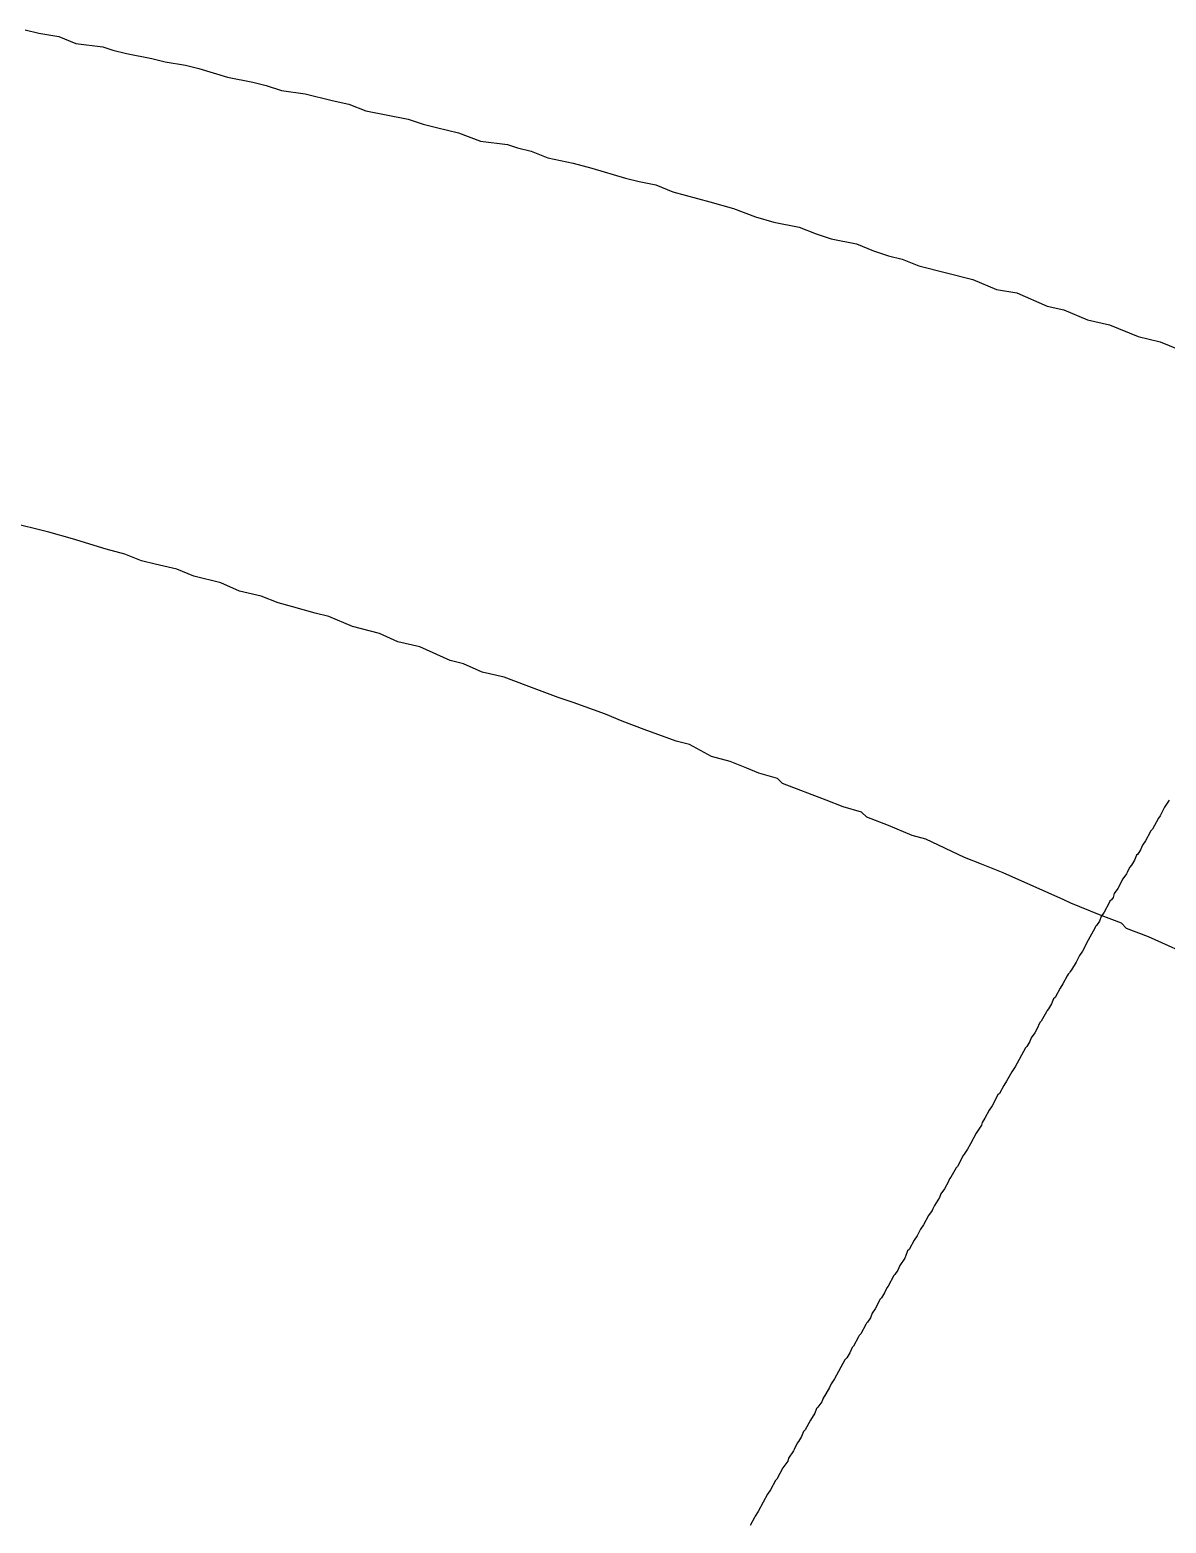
# Model space of a CAD drawing. Header units: inches. Extents: x 0 to 276, y 0 to 124.
# Drawn here: x 89.337 to 91.105, y 7.844 to 10.169 of the extents above; entities that cross this region are included whole.
import ezdxf

# ---------------------------------------------------------------- set-up
doc = ezdxf.new("R2010")
doc.units = ezdxf.units.IN
doc.layers.add('Bottom Overlay', color=54, linetype='Continuous')
doc.layers.add('Top Overlay', color=2, linetype='Continuous')

msp = doc.modelspace()

# ---------------------------------------------------------------- linework, layer by layer
at = {"layer": 'Bottom Overlay'}
for p, q in [((91.1023, 8.9584), (91.0956, 8.9449)), ((91.1096, 8.9691), (91.1023, 8.9584)), ((91.0928, 8.941), (91.0838, 8.9241)), ((91.0956, 8.9449), (91.0928, 8.941)), ((91.0725, 8.9061), (91.068, 8.8994)), ((91.0793, 8.9185), (91.0725, 8.9061)), ((91.0804, 8.9208), (91.0793, 8.9185)), ((91.0838, 8.9241), (91.0804, 8.9208)), ((91.059, 8.8836), (91.0557, 8.8758)), ((91.0607, 8.8853), (91.059, 8.8836)), ((91.0652, 8.8921), (91.0607, 8.8853)), ((91.068, 8.8994), (91.0652, 8.8921)), ((91.0478, 8.8645), (91.0444, 8.8567)), ((91.0512, 8.8679), (91.0478, 8.8645)), ((91.0557, 8.8758), (91.0512, 8.8679)), ((91.0377, 8.8465), (91.0298, 8.8319)), ((91.0433, 8.8544), (91.0377, 8.8465)), ((91.0444, 8.8567), (91.0433, 8.8544)), ((91.0174, 8.8117), (91.0163, 8.8094)), ((91.0197, 8.8139), (91.0174, 8.8117)), ((91.0225, 8.8179), (91.0197, 8.8139)), ((91.0242, 8.824), (91.0225, 8.8179)), ((91.0298, 8.8319), (91.0242, 8.824)), ((91.0084, 8.7948), (91.0039, 8.7881)), ((91.0163, 8.8094), (91.0084, 8.7948)), ((90.9938, 8.7701), (90.9837, 8.751)), ((90.9949, 8.7723), (90.9938, 8.7701)), ((90.9966, 8.774), (90.9949, 8.7723)), ((91.0011, 8.7808), (90.9966, 8.774)), ((91.0039, 8.7881), (91.0011, 8.7808)), ((90.9837, 8.751), (90.9747, 8.7341)), ((90.9702, 8.7273), (90.9646, 8.7172)), ((90.9747, 8.7341), (90.9702, 8.7273)), ((90.9511, 8.6959), (90.9443, 8.6835)), ((90.9522, 8.6981), (90.9511, 8.6959)), ((90.9545, 8.7004), (90.9522, 8.6981)), ((90.9556, 8.7026), (90.9545, 8.7004)), ((90.9578, 8.7049), (90.9556, 8.7026)), ((90.9646, 8.7172), (90.9578, 8.7049)), ((90.9398, 8.6767), (90.932, 8.6621)), ((90.9443, 8.6835), (90.9398, 8.6767)), ((90.9263, 8.652), (90.9218, 8.6441)), ((90.9297, 8.6599), (90.9263, 8.652)), ((90.932, 8.6621), (90.9297, 8.6599)), ((90.9185, 8.6396), (90.9106, 8.625)), ((90.9196, 8.6419), (90.9185, 8.6396)), ((90.9218, 8.6441), (90.9196, 8.6419)), ((90.9005, 8.607), (90.8949, 8.5992)), ((90.9039, 8.6126), (90.9005, 8.607)), ((90.9084, 8.6228), (90.9039, 8.6126)), ((90.9106, 8.625), (90.9084, 8.6228)), ((90.8859, 8.5834), (90.8701, 8.5542)), ((90.8881, 8.5857), (90.8859, 8.5834)), ((90.8926, 8.5935), (90.8881, 8.5857)), ((90.8949, 8.5992), (90.8926, 8.5935)), ((90.8645, 8.5463), (90.8566, 8.5317)), ((90.8701, 8.5542), (90.8645, 8.5463)), ((90.8431, 8.5103), (90.8341, 8.4935)), ((90.8454, 8.5126), (90.8431, 8.5103)), ((90.8521, 8.5249), (90.8454, 8.5126)), ((90.8566, 8.5317), (90.8521, 8.5249)), ((90.8296, 8.4867), (90.8229, 8.4743)), ((90.8341, 8.4935), (90.8296, 8.4867)), ((90.8173, 8.4631), (90.8094, 8.4507)), ((90.8184, 8.4676), (90.8173, 8.4631)), ((90.8229, 8.4743), (90.8184, 8.4676)), ((90.8094, 8.4507), (90.8004, 8.4339)), ((90.7903, 8.4181), (90.7892, 8.4159)), ((90.7959, 8.426), (90.7903, 8.4181)), ((90.8004, 8.4339), (90.7959, 8.426)), ((90.7779, 8.3967), (90.77, 8.3821)), ((90.7802, 8.399), (90.7779, 8.3967)), ((90.7892, 8.4159), (90.7802, 8.399)), ((90.7655, 8.3743), (90.7599, 8.3641)), ((90.7678, 8.3799), (90.7655, 8.3743)), ((90.77, 8.3821), (90.7678, 8.3799)), ((90.752, 8.3506), (90.7442, 8.3383)), ((90.7543, 8.3563), (90.752, 8.3506)), ((90.7599, 8.3641), (90.7543, 8.3563)), ((90.7408, 8.3304), (90.7352, 8.3225)), ((90.7419, 8.3327), (90.7408, 8.3304)), ((90.7442, 8.3383), (90.7419, 8.3327)), ((90.7228, 8.3012), (90.7172, 8.291)), ((90.7273, 8.3079), (90.7228, 8.3012)), ((90.7352, 8.3225), (90.7273, 8.3079)), ((90.7127, 8.2843), (90.7048, 8.2697)), ((90.7172, 8.291), (90.7127, 8.2843)), ((90.6981, 8.2562), (90.6902, 8.2449)), ((90.6998, 8.2601), (90.6981, 8.2562)), ((90.7026, 8.2674), (90.6998, 8.2601)), ((90.7048, 8.2697), (90.7026, 8.2674)), ((90.6829, 8.2309), (90.6812, 8.2292)), ((90.6874, 8.2376), (90.6829, 8.2309)), ((90.6902, 8.2449), (90.6874, 8.2376)), ((90.67, 8.2101), (90.6666, 8.2022)), ((90.6722, 8.2123), (90.67, 8.2101)), ((90.6812, 8.2292), (90.6722, 8.2123)), ((90.6598, 8.1921), (90.652, 8.1775)), ((90.6621, 8.1943), (90.6598, 8.1921)), ((90.6666, 8.2022), (90.6621, 8.1943)), ((90.6447, 8.1634), (90.6402, 8.1567)), ((90.6475, 8.1707), (90.6447, 8.1634)), ((90.652, 8.1775), (90.6475, 8.1707)), ((90.6295, 8.1381), (90.6272, 8.1359)), ((90.6374, 8.1527), (90.6295, 8.1381)), ((90.6385, 8.155), (90.6374, 8.1527)), ((90.6402, 8.1567), (90.6385, 8.155)), ((90.616, 8.1168), (90.6126, 8.1089)), ((90.6182, 8.119), (90.616, 8.1168)), ((90.6261, 8.1336), (90.6182, 8.119)), ((90.6272, 8.1359), (90.6261, 8.1336)), ((90.6047, 8.0976), (90.589, 8.0684)), ((90.6081, 8.101), (90.6047, 8.0976)), ((90.6126, 8.1089), (90.6081, 8.101)), ((90.589, 8.0684), (90.5834, 8.0605)), ((90.5755, 8.0448), (90.571, 8.038)), ((90.5811, 8.0549), (90.5755, 8.0448)), ((90.5834, 8.0605), (90.5811, 8.0549)), ((90.5609, 8.0223), (90.5581, 8.015)), ((90.5626, 8.024), (90.5609, 8.0223)), ((90.5676, 8.0302), (90.5626, 8.024)), ((90.5688, 8.0324), (90.5676, 8.0302)), ((90.571, 8.038), (90.5688, 8.0324)), ((90.5513, 8.0037), (90.5429, 7.9886)), ((90.5581, 8.015), (90.5513, 8.0037)), ((90.5373, 7.9784), (90.5328, 7.9706)), ((90.5406, 7.9863), (90.5373, 7.9784)), ((90.5429, 7.9886), (90.5406, 7.9863)), ((90.5249, 7.956), (90.517, 7.9447)), ((90.526, 7.9582), (90.5249, 7.956)), ((90.5305, 7.9683), (90.526, 7.9582)), ((90.5328, 7.9706), (90.5305, 7.9683)), ((90.5086, 7.9295), (90.499, 7.9121)), ((90.5159, 7.9402), (90.5086, 7.9295)), ((90.517, 7.9447), (90.5159, 7.9402)), ((90.4968, 7.9098), (90.4889, 7.8952)), ((90.499, 7.9121), (90.4968, 7.9098)), ((90.4844, 7.8885), (90.4777, 7.8761)), ((90.4889, 7.8952), (90.4844, 7.8885)), ((90.4698, 7.8615), (90.4653, 7.8547)), ((90.4777, 7.8761), (90.4698, 7.8615)), ((90.4642, 7.8525), (90.4574, 7.8401)), ((90.4653, 7.8547), (90.4642, 7.8525))]:
    msp.add_line(p, q, dxfattribs=at)
at = {"layer": 'Top Overlay'}
for p, q in [((89.3292, 10.1685), (89.3502, 10.1633)), ((89.3502, 10.1633), (89.3817, 10.158)), ((89.3817, 10.158), (89.4079, 10.1475)), ((89.4079, 10.1475), (89.4499, 10.1423)), ((89.4499, 10.1423), (89.4657, 10.137)), ((89.4657, 10.137), (89.4867, 10.1318)), ((89.4867, 10.1318), (89.5261, 10.1239)), ((89.5261, 10.1239), (89.5471, 10.1187)), ((89.5471, 10.1187), (89.5785, 10.1134)), ((89.5785, 10.1134), (89.5995, 10.1082)), ((89.5995, 10.1082), (89.6442, 10.095)), ((89.6442, 10.095), (89.6835, 10.0872)), ((89.6835, 10.0872), (89.7045, 10.0819)), ((89.7045, 10.0819), (89.7281, 10.074)), ((89.7281, 10.074), (89.7649, 10.0688)), ((89.7649, 10.0688), (89.8069, 10.0583)), ((89.8069, 10.0583), (89.8331, 10.053)), ((89.8331, 10.053), (89.8594, 10.0425)), ((89.8594, 10.0425), (89.925, 10.0294)), ((89.925, 10.0294), (89.9486, 10.0215)), ((89.9486, 10.0215), (89.9696, 10.0163)), ((89.9696, 10.0163), (90.0037, 10.0084)), ((90.0037, 10.0084), (90.0378, 9.9953)), ((90.0378, 9.9953), (90.0798, 9.99)), ((90.0798, 9.99), (90.0956, 9.9848)), ((90.0956, 9.9848), (90.1166, 9.9796)), ((90.1166, 9.9796), (90.1428, 9.9691)), ((90.1428, 9.9691), (90.1822, 9.9612)), ((90.1822, 9.9612), (90.2111, 9.9533)), ((90.2111, 9.9533), (90.2636, 9.9376)), ((90.2636, 9.9376), (90.2846, 9.9323)), ((90.2846, 9.9323), (90.3108, 9.9271)), ((90.3108, 9.9271), (90.337, 9.9166)), ((90.337, 9.9166), (90.3948, 9.9008)), ((90.3948, 9.9008), (90.4315, 9.8903)), ((90.4315, 9.8903), (90.4656, 9.8772)), ((90.4656, 9.8772), (90.4945, 9.8693)), ((90.4945, 9.8693), (90.5339, 9.8614)), ((90.5339, 9.8614), (90.5601, 9.8509)), ((90.5601, 9.8509), (90.5838, 9.8431)), ((90.5838, 9.8431), (90.6231, 9.8352)), ((90.6231, 9.8352), (90.6494, 9.8247)), ((90.6494, 9.8247), (90.673, 9.8168)), ((90.673, 9.8168), (90.694, 9.8116)), ((90.694, 9.8116), (90.7202, 9.8011)), ((90.7202, 9.8011), (90.8042, 9.7801)), ((90.8042, 9.7801), (90.841, 9.7643)), ((90.841, 9.7643), (90.8725, 9.7591)), ((90.8725, 9.7591), (90.9197, 9.7381)), ((90.9197, 9.7381), (90.9459, 9.7328)), ((90.9459, 9.7328), (90.9827, 9.7171)), ((90.9827, 9.7171), (91.0168, 9.7092)), ((91.0168, 9.7092), (91.0614, 9.6909)), ((91.0614, 9.6909), (91.0955, 9.683)), ((91.0955, 9.683), (91.1402, 9.6646)), ((89.366, 9.3864), (89.303, 9.4021)), ((89.4027, 9.3759), (89.366, 9.3864)), ((89.4552, 9.3602), (89.4027, 9.3759)), ((89.4841, 9.3523), (89.4552, 9.3602)), ((89.5103, 9.3418), (89.4841, 9.3523)), ((89.5313, 9.3365), (89.5103, 9.3418)), ((89.5654, 9.3287), (89.5313, 9.3365)), ((89.5917, 9.3182), (89.5654, 9.3287)), ((89.6337, 9.3077), (89.5917, 9.3182)), ((89.6625, 9.2945), (89.6337, 9.3077)), ((89.6967, 9.2867), (89.6625, 9.2945)), ((89.7229, 9.2762), (89.6967, 9.2867)), ((89.7439, 9.2709), (89.7229, 9.2762)), ((89.7806, 9.2604), (89.7439, 9.2709)), ((89.8016, 9.2552), (89.7806, 9.2604)), ((89.8384, 9.2394), (89.8016, 9.2552)), ((89.8804, 9.2289), (89.8384, 9.2394)), ((89.9092, 9.2158), (89.8804, 9.2289)), ((89.9434, 9.2079), (89.9092, 9.2158)), ((89.9906, 9.1869), (89.9434, 9.2079)), ((90.0116, 9.1817), (89.9906, 9.1869)), ((90.0405, 9.1686), (90.0116, 9.1817)), ((90.0746, 9.1607), (90.0405, 9.1686)), ((90.1087, 9.1476), (90.0746, 9.1607)), ((90.1586, 9.1292), (90.1087, 9.1476)), ((90.1822, 9.1213), (90.1586, 9.1292)), ((90.2321, 9.1029), (90.1822, 9.1213)), ((90.2583, 9.0924), (90.2321, 9.1029)), ((90.2924, 9.0793), (90.2583, 9.0924)), ((90.3423, 9.061), (90.2924, 9.0793)), ((90.3633, 9.0557), (90.3423, 9.061)), ((90.3974, 9.0373), (90.3633, 9.0557)), ((90.4263, 9.0295), (90.3974, 9.0373)), ((90.4525, 9.019), (90.4263, 9.0295)), ((90.4709, 9.0111), (90.4525, 9.019)), ((90.4998, 9.0032), (90.4709, 9.0111)), ((90.5076, 8.9953), (90.4998, 9.0032)), ((90.5759, 8.9691), (90.5076, 8.9953)), ((90.6021, 8.9586), (90.5759, 8.9691)), ((90.631, 8.9507), (90.6021, 8.9586)), ((90.6389, 8.9428), (90.631, 8.9507)), ((90.673, 8.9297), (90.6389, 8.9428)), ((90.7097, 8.914), (90.673, 8.9297)), ((90.7307, 8.9087), (90.7097, 8.914)), ((90.7911, 8.8799), (90.7307, 8.9087)), ((90.8173, 8.8694), (90.7911, 8.8799)), ((90.8515, 8.8562), (90.8173, 8.8694)), ((90.9459, 8.8142), (90.8515, 8.8562)), ((90.9564, 8.809), (90.9459, 8.8142)), ((91.0011, 8.7906), (90.9564, 8.809)), ((91.0352, 8.7775), (91.0011, 8.7906)), ((91.0431, 8.7696), (91.0352, 8.7775)), ((91.0772, 8.7565), (91.0431, 8.7696)), ((91.1927, 8.704), (91.0772, 8.7565))]:
    msp.add_line(p, q, dxfattribs=at)

doc.saveas('drawing.dxf')
